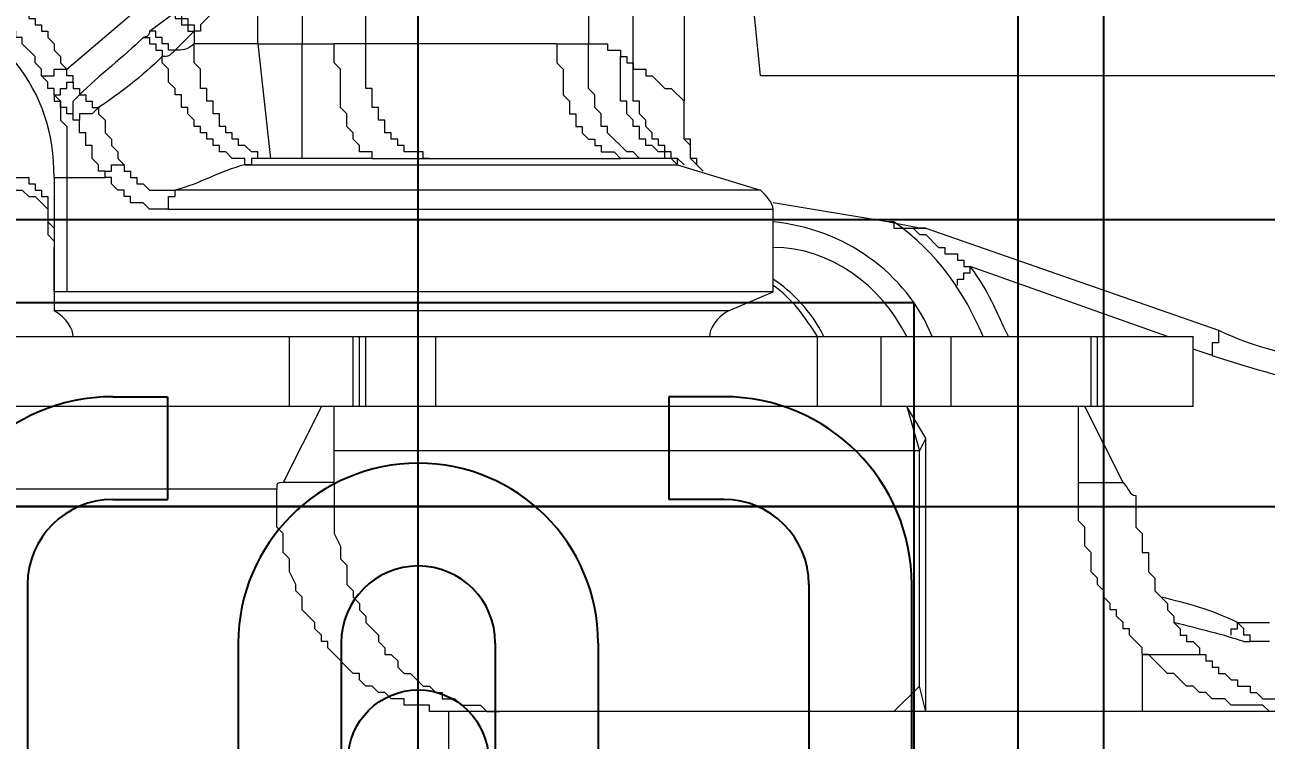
# Model space of a CAD drawing. Header units: millimetres. Extents: x 25083 to 52777, y 24772 to 45779.
# Drawn here: x 39135.7 to 39208.1, y 33398.2 to 33440 of the extents above; entities that cross this region are included whole.
import ezdxf

# ---------------------------------------------------------------- set-up
doc = ezdxf.new("R2010")
doc.units = ezdxf.units.MM
doc.styles.get("Standard").update_dxf_attribs({"font": ''})
doc.styles.get('Standard').set_extended_font_data('SimSun')
doc.dimstyles.new('ISO-25', dxfattribs={"dimtxt": 2.5, "dimasz": 2.5, "dimexe": 1.25, "dimexo": 0.625, "dimtad": 1, "dimtxsty": 'Standard', "dimcen": 2.5, "dimadec": 0, "dimazin": 0, "dimtfac": 1, "dimtmove": 0, "dimatfit": 3, "dimfxl": 1, "dimarcsym": 0})

# ---------------------------------------------------------------- blocks, each defined once
blk = doc.blocks.new('A$C6E4F4F8B')
for p, q in [((0, 70), (197.2, 70)), ((135.1, 63.918), (135.1, 6.083)), ((157.046, 63.805), (139.673, 63.805)), ((139.673, 57.805), (157.046, 57.805)), ((128.7, 52.832), (128.7, 49.634)), ((134.7, 52.832), (134.7, 49.634)), ((128.7, 49.634), (134.7, 49.634)), ((143.083, 45.5), (157.046, 45.5)), ((143.083, 39.5), (157.046, 39.5)), ((143.083, 30.5), (157.046, 30.5)), ((143.083, 24.5), (157.046, 24.5)), ((128.7, 17.168), (128.7, 20.366)), ((128.7, 20.366), (134.7, 20.366)), ((134.7, 17.168), (134.7, 20.366)), ((139.673, 12.195), (157.046, 12.195))]:
    blk.add_line(p, q)
at = {"color": 1}
for p in [(123.2, 63.918), (133.2, 63.918)]:
    blk.add_line(p, (173.2, 63.918), dxfattribs=at)
at = {"color": 6, "ltscale": 15}
blk.add_line((123.2, 6.083), (123.2, 63.918), dxfattribs=at)
blk.add_circle((149.918, 35), 4.1, dxfattribs=at)
blk.add_circle((149.918, 35), 4.1, dxfattribs=at)
for centre, radius, start, end in [((139.673, 52.832), 10.973, 90, 180), ((139.673, 52.832), 4.973, 90, 180), ((143.083, 35), 4.5, 90, 270), ((139.673, 17.168), 10.973, 180, 270), ((139.673, 17.168), 4.973, 180, 270)]:
    blk.add_arc(centre, radius, start, end)
at = {"ltscale": 15}
blk.add_arc((143.083, 35), 10.5, 90, 270, dxfattribs=at)
blk = doc.blocks.new('*D925')
at = {"color": 0, "lineweight": -2}
for p, q in [((29677.862, 34881.662), (29677.862, 32448.293)), ((40733.017, 34757.645), (40733.017, 32448.293)), ((29680.362, 32449.543), (40730.517, 32449.543))]:
    blk.add_line(p, q, dxfattribs=at)
at = {"color": 0}
for points in [[(29680.362, 32449.96), (29680.362, 32449.127), (29677.862, 32449.543)], [(40730.517, 32449.127), (40730.517, 32449.96), (40733.017, 32449.543)]]:
    blk.add_solid(points, dxfattribs=at)
at = {"layer": 'DEFPOINTS', "color": 0}
for p in [(29677.862, 34882.287), (40733.017, 34758.27), (40733.017, 32449.543)]:
    blk.add_point(p, dxfattribs=at)
at = {"color": 0, "insert": (35205.439, 32451.628), "char_height": 2.5, "attachment_point": 5}
blk.add_mtext('11055,15', dxfattribs=at)
blk = doc.blocks.new('zw$D2F4')
at = {"color": 7, "lineweight": 5}
for points in [[(238.412, 287.06), (238.412, 379.529)], [(242.497, 379.529), (242.497, 287.06)], [(233.585, 340.536), (233.585, 365.417)], [(257.723, 354.276), (258.095, 354.276), (258.466, 354.648), (258.837, 354.648), (259.58, 355.391), (259.951, 355.391), (259.951, 355.762), (260.323, 355.762), (260.323, 356.133), (260.694, 356.133), (260.694, 356.505), (261.065, 356.505), (261.065, 356.876), (261.437, 356.876), (261.808, 357.247), (261.808, 357.619), (262.179, 357.99), (262.179, 358.361), (262.551, 358.361), (262.551, 358.733), (262.922, 359.104), (262.922, 359.847), (263.294, 359.847), (263.294, 360.59)], [(263.665, 357.99), (263.294, 357.619), (263.294, 357.247), (262.922, 357.247), (262.922, 356.505), (262.551, 356.505), (262.551, 356.133), (261.437, 355.019), (261.065, 355.019), (261.065, 354.648), (260.694, 354.648), (260.694, 354.276), (260.323, 354.276), (260.323, 353.905), (259.951, 353.905), (259.58, 353.534), (259.209, 353.534), (258.837, 353.162), (258.466, 353.162), (258.095, 352.791)], [(251.781, 356.133), (251.781, 355.019), (251.41, 355.019), (251.41, 354.648), (251.039, 354.648), (251.039, 354.276), (250.667, 354.276), (250.667, 353.905), (249.182, 353.905), (248.811, 353.534), (247.696, 353.534)], [(251.039, 355.762), (251.039, 355.391), (250.667, 355.019), (250.667, 354.648), (249.925, 353.905), (248.439, 353.905), (248.068, 353.534), (247.696, 353.534)], [(256.609, 353.534), (256.98, 353.534), (256.98, 353.905), (257.352, 353.905), (257.723, 354.276)], [(257.723, 354.276), (257.723, 353.534), (258.095, 353.534), (258.095, 352.791)], [(251.781, 353.534), (243.983, 353.534)], [(243.983, 314.17), (243.983, 353.534)], [(245.097, 352.791), (245.097, 353.534), (244.726, 353.534)], [(247.696, 353.534), (245.097, 353.534)], [(245.097, 353.534), (247.696, 353.534)], [(251.781, 353.534), (251.781, 350.563)], [(256.609, 353.534), (256.238, 353.534), (256.238, 353.162), (255.124, 353.162), (254.752, 352.791), (251.781, 352.791)], [(255.495, 352.42), (255.495, 352.791), (255.866, 352.791), (255.866, 353.162), (256.238, 353.162), (256.609, 353.534)], [(256.609, 353.534), (256.609, 353.162), (256.98, 353.162), (256.98, 352.791), (257.352, 352.791), (257.352, 352.42)], [(251.781, 352.791), (245.097, 352.791)], [(245.097, 311.57), (245.097, 352.791)], [(255.124, 352.048), (255.124, 352.42), (255.495, 352.42)], [(255.495, 352.42), (256.238, 352.42), (256.609, 352.048)], [(257.352, 352.42), (256.98, 352.42), (256.98, 352.048), (256.609, 352.048)], [(257.352, 352.42), (257.723, 352.42), (257.723, 352.791), (258.095, 352.791)], [(258.095, 352.791), (262.551, 347.592)], [(251.781, 350.563), (252.153, 350.563), (252.153, 350.934), (252.524, 350.934), (252.895, 351.306), (253.638, 351.306), (253.638, 351.677), (254.381, 351.677), (254.381, 352.048), (255.124, 352.048)], [(255.866, 350.934), (255.495, 351.306), (255.495, 352.048), (255.124, 352.048)], [(256.609, 352.048), (256.609, 351.677), (256.238, 351.677), (256.238, 351.306), (255.866, 351.306), (255.866, 350.934)], [(255.866, 350.934), (255.495, 350.934), (255.124, 350.563), (254.381, 350.563), (254.01, 350.192), (253.638, 350.192), (253.267, 349.82), (252.895, 349.82), (252.524, 349.449)], [(249.925, 346.849), (249.925, 347.963), (250.296, 348.335), (250.296, 349.077), (250.667, 349.077), (250.667, 349.449), (251.039, 349.449), (251.039, 349.82), (251.41, 350.192), (251.781, 350.192), (251.781, 350.563)], [(251.781, 350.563), (252.153, 350.563), (252.153, 350.192), (252.524, 350.192), (252.524, 349.449)], [(252.524, 349.449), (252.153, 349.449), (252.153, 349.077), (251.781, 349.077), (251.781, 348.706), (251.41, 348.706), (251.41, 348.335), (251.039, 347.963), (251.039, 347.592), (251.039, 346.478)], [(259.951, 348.335), (259.951, 347.963), (259.58, 347.963), (259.58, 347.592), (259.209, 347.592), (259.209, 347.221), (258.837, 347.221)], [(259.209, 346.478), (259.209, 346.849), (259.58, 346.849), (259.58, 347.221), (259.951, 347.221), (259.951, 347.592), (260.323, 347.592), (260.323, 347.963)], [(260.323, 347.963), (261.437, 346.478)], [(252.524, 342.393), (252.895, 342.393), (252.895, 343.136), (253.267, 343.507), (253.267, 343.878), (253.638, 343.878), (253.638, 344.25), (254.01, 344.25), (254.01, 344.621), (254.381, 344.621), (254.381, 344.993), (254.752, 344.993), (254.752, 345.364), (255.124, 345.364), (255.495, 345.735), (255.866, 345.735), (255.866, 346.107), (256.609, 346.107), (256.609, 346.478), (256.98, 346.478), (257.352, 346.849), (258.095, 346.849), (258.466, 347.221), (258.837, 347.221)], [(249.925, 346.849), (249.925, 311.57)], [(249.925, 346.849), (250.667, 346.849), (250.667, 346.478), (251.039, 346.478)], [(251.039, 312.313), (251.039, 346.478)], [(260.323, 345.364), (259.209, 346.478)], [(261.437, 346.478), (261.437, 346.107), (261.065, 346.107), (261.065, 345.735), (260.694, 345.735), (260.694, 345.364), (260.323, 345.364)], [(261.437, 346.478), (261.065, 346.478), (261.065, 346.107), (260.694, 346.107), (260.694, 345.735), (260.323, 345.735), (260.323, 345.364)], [(252.895, 340.908), (252.895, 341.65), (253.267, 341.65), (253.267, 342.022), (253.638, 342.393), (253.638, 342.764), (254.01, 342.764), (254.01, 343.136), (254.381, 343.136), (254.381, 343.507), (254.752, 343.507), (254.752, 343.878), (255.495, 343.878), (255.495, 344.25), (256.238, 344.25), (256.238, 344.621), (256.98, 344.621), (256.98, 344.993), (258.095, 344.993), (258.466, 345.364), (259.58, 345.364)], [(260.323, 345.364), (259.58, 345.364)], [(259.58, 341.65), (259.58, 345.364)], [(266.636, 342.393), (265.15, 342.393), (265.15, 342.764), (264.036, 342.764), (263.665, 343.136), (262.922, 343.136), (262.922, 343.507), (262.551, 343.507), (262.179, 343.878), (261.808, 343.878), (261.808, 344.25), (261.437, 344.25), (260.694, 344.993), (260.323, 344.993), (260.323, 345.364)], [(252.524, 342.393), (252.524, 317.141)], [(252.895, 340.908), (252.895, 342.022), (252.524, 342.022), (252.524, 342.393)], [(259.58, 341.65), (252.895, 340.908)], [(259.58, 341.65), (270.349, 341.65)], [(259.58, 341.65), (259.58, 339.051)], [(220.587, 330.881), (220.587, 331.624), (220.959, 331.624), (220.959, 333.109), (221.33, 333.109), (221.33, 333.852), (221.701, 334.223), (221.701, 334.594), (222.073, 334.966), (222.073, 335.337), (222.444, 335.709), (222.815, 335.709), (222.815, 336.08), (224.301, 337.565), (224.672, 337.565), (224.672, 337.937), (225.044, 337.937), (225.415, 338.308), (225.786, 338.308), (226.529, 339.051), (227.272, 339.051), (227.643, 339.422), (228.014, 339.422), (228.757, 339.793), (229.5, 339.793), (229.871, 340.165), (230.985, 340.165), (231.357, 340.536), (233.585, 340.536)], [(252.895, 339.051), (252.895, 340.908)], [(238.412, 337.937), (233.956, 340.165)], [(233.956, 337.194), (233.956, 340.165)], [(238.412, 339.793), (242.497, 339.793)], [(252.895, 339.051), (259.58, 339.051)], [(270.349, 339.051), (259.58, 339.051)], [(259.58, 339.051), (259.58, 337.194)], [(235.813, 303.029), (235.813, 337.194)], [(252.895, 334.966), (253.267, 334.966), (253.267, 335.709), (253.638, 335.709), (254.01, 336.08), (254.381, 336.08), (254.752, 336.451), (255.124, 336.451), (255.495, 336.451), (255.866, 336.823), (258.095, 336.823), (258.466, 337.194), (259.58, 337.194)], [(259.58, 324.196), (259.58, 337.194)], [(238.412, 336.08), (242.497, 336.08)], [(238.412, 335.709), (242.497, 335.709)], [(238.412, 335.337), (242.497, 335.337)], [(252.895, 331.624), (252.895, 331.995), (253.267, 331.995), (253.267, 333.109), (253.638, 333.109), (253.638, 333.48), (254.01, 333.48), (254.01, 333.852), (254.381, 333.852), (254.381, 334.223), (254.752, 334.223), (255.124, 334.223), (255.124, 334.594), (255.866, 334.594), (255.866, 334.966), (256.98, 334.966), (256.98, 335.337), (259.58, 335.337)], [(252.895, 334.966), (252.895, 320.483)], [(259.58, 335.337), (269.607, 335.337)], [(238.412, 331.252), (242.497, 331.252)], [(220.587, 330.51), (154.857, 330.51)], [(220.587, 272.949), (220.587, 330.881)], [(259.58, 324.196), (258.466, 324.196), (258.095, 323.825), (256.609, 323.825), (256.238, 323.454), (255.495, 323.454), (255.495, 323.082), (254.752, 323.082), (254.752, 322.711), (254.381, 322.711), (254.01, 322.34), (254.01, 321.968), (253.638, 321.968), (253.638, 321.597), (253.267, 321.597), (253.267, 320.854), (252.895, 320.483)], [(259.58, 324.196), (259.58, 322.34)], [(252.895, 319.369), (253.267, 319.74), (253.267, 320.111), (254.381, 321.226), (254.752, 321.226), (254.752, 321.597), (255.124, 321.597), (255.495, 321.597), (255.866, 321.968), (256.609, 321.968), (256.98, 322.34), (259.58, 322.34)], [(259.58, 322.34), (259.58, 321.226), (259.209, 321.226), (259.209, 320.483), (258.837, 320.483)], [(263.665, 322.34), (259.58, 322.34)], [(252.524, 317.141), (252.895, 317.141), (252.895, 317.883), (253.267, 317.883), (253.267, 318.255), (253.638, 318.626), (253.638, 318.997), (254.01, 318.997), (254.01, 319.369), (254.752, 319.369), (254.752, 319.74), (255.124, 319.74), (255.495, 320.111), (255.866, 320.111), (256.238, 320.111), (256.238, 320.483), (258.837, 320.483)], [(252.895, 319.369), (252.895, 320.483)], [(258.837, 320.483), (258.837, 320.111), (258.466, 320.111), (258.466, 319.74)], [(252.524, 316.769), (252.895, 317.141), (252.895, 317.512), (253.267, 317.512), (253.267, 317.883), (253.638, 317.883), (253.638, 318.255), (254.01, 318.255), (254.01, 318.626), (254.381, 318.626), (254.752, 318.997), (255.124, 318.997), (255.495, 319.369), (255.866, 319.369), (256.238, 319.369), (256.238, 319.74), (258.466, 319.74)], [(258.466, 319.74), (258.095, 319.74), (258.095, 318.997), (257.723, 318.997), (257.723, 318.626), (256.98, 317.883), (256.98, 317.512), (256.238, 316.769)], [(258.466, 319.74), (263.665, 319.74)], [(252.524, 317.141), (252.895, 317.512), (252.895, 319.369)], [(252.524, 317.141), (251.039, 312.313)], [(252.153, 315.655), (252.895, 316.398), (253.638, 316.398), (254.01, 316.769), (256.238, 316.769)], [(252.153, 315.655), (252.524, 316.027), (252.895, 316.027), (252.895, 316.398), (254.01, 316.398), (254.01, 316.769), (255.866, 316.769), (256.238, 316.769)], [(265.15, 316.769), (256.238, 316.769)], [(265.15, 316.769), (256.238, 316.769)], [(243.983, 314.17), (245.097, 311.57)], [(257.723, 312.313), (261.437, 312.684)], [(257.723, 8.541), (257.723, 312.313)], [(245.097, 311.57), (249.925, 311.57)], [(249.182, 304.886), (250.296, 311.57)], [(238.412, 308.971), (242.497, 308.971)], [(238.412, 305.257), (242.497, 305.257)], [(220.587, 304.514), (222.073, 303.029)], [(248.811, 303.029), (249.182, 304.886)], [(249.182, 304.514), (248.811, 304.514), (248.811, 303.4)], [(238.412, 303.772), (235.813, 303.029)], [(236.556, 302.658), (238.412, 303.772)], [(220.587, 302.658), (222.073, 303.029)], [(222.073, 303.029), (235.813, 303.029)], [(236.556, 302.658), (235.813, 303.029)], [(248.811, 303.4), (248.439, 303.029), (248.439, 302.658), (247.696, 301.915), (247.696, 301.543), (247.325, 301.543), (247.325, 300.801), (246.954, 300.801), (246.954, 300.429), (246.582, 300.429), (246.582, 300.058)], [(248.811, 303.4), (248.811, 302.658)], [(220.587, 302.658), (236.556, 302.658)], [(248.811, 302.658), (242.869, 285.575)], [(238.412, 301.172), (242.497, 301.172)], [(245.468, 300.801), (245.84, 300.801), (245.84, 300.429), (246.211, 300.429), (246.211, 300.058), (246.582, 300.058)], [(242.497, 288.546), (246.582, 300.058)], [(233.956, 293.745), (233.956, 291.145)], [(233.956, 291.145), (238.412, 293.374)], [(238.412, 293.002), (242.497, 293.002)], [(238.412, 292.631), (242.497, 292.631)], [(233.213, 290.403), (231.357, 290.403), (230.985, 290.031), (229.871, 290.031), (229.871, 289.66), (228.757, 289.66), (228.386, 289.289), (227.643, 289.289), (226.9, 288.546), (226.529, 288.546), (226.158, 288.175), (225.786, 288.175), (225.415, 287.803), (225.044, 287.803), (225.044, 287.432), (224.672, 287.432), (224.672, 287.06), (224.301, 286.689), (223.929, 286.689)], [(223.929, 290.031), (223.929, 286.689)], [(238.412, 287.06), (242.497, 287.06)], [(241.383, 285.946), (241.755, 287.06)], [(223.929, 286.689), (223.929, 286.318), (223.558, 286.318), (223.558, 285.946), (223.187, 285.946), (223.187, 285.575), (222.815, 285.575), (222.815, 285.204), (222.444, 284.832), (222.444, 284.461), (222.073, 284.461), (222.073, 283.718), (221.701, 283.718), (221.701, 283.347), (221.33, 282.976), (221.33, 282.604), (221.33, 282.233), (221.33, 281.861), (220.959, 281.861)], [(242.869, 285.575), (242.126, 285.575), (242.126, 285.946), (241.383, 285.946)], [(225.044, 284.832), (225.415, 284.832), (225.415, 284.461), (225.786, 284.461)], [(224.672, 283.718), (225.044, 283.718), (225.044, 284.09), (225.415, 284.09), (225.786, 284.461)], [(225.786, 284.461), (225.786, 282.604)], [(224.672, 282.604), (224.672, 283.718)]]:
    blk.add_lwpolyline(points, dxfattribs=at)
at = {"color": 7, "lineweight": 0}
for points in [[(233.956, 337.194), (230.985, 337.194), (230.243, 336.823), (229.5, 336.823), (229.129, 336.451), (228.014, 336.451), (227.643, 336.08), (227.272, 336.08), (226.9, 335.709), (226.529, 335.709), (226.158, 335.337), (225.786, 335.337), (225.044, 334.594), (224.672, 334.594), (224.301, 334.223), (223.929, 334.223), (223.929, 333.852), (223.558, 333.48), (223.187, 333.48), (222.815, 333.109), (222.815, 332.738), (222.073, 331.995), (222.073, 331.624), (221.701, 331.252), (221.701, 330.881), (221.33, 330.881), (221.33, 330.138), (220.959, 329.767), (220.959, 328.653), (220.587, 328.281), (220.587, 327.539)], [(233.956, 337.194), (238.412, 337.194)], [(223.929, 290.031), (224.301, 290.031), (225.044, 290.774), (225.415, 290.774), (225.415, 291.145), (225.786, 291.145), (226.158, 291.517), (226.529, 291.517), (226.529, 291.888), (226.9, 291.888), (227.272, 292.26), (227.643, 292.26), (228.014, 292.631), (228.386, 292.631), (228.757, 293.002), (229.871, 293.002), (230.243, 293.374), (231.357, 293.374), (231.728, 293.745), (233.956, 293.745)], [(233.956, 293.745), (238.412, 293.745)], [(223.929, 290.031), (220.587, 290.031)], [(220.587, 281.861), (220.587, 282.604), (220.959, 282.976), (220.959, 284.832), (221.33, 285.204), (221.33, 285.946), (221.701, 286.318), (221.701, 286.689), (222.073, 287.06), (222.073, 287.432), (222.815, 288.175), (222.815, 288.546), (223.929, 289.66), (223.929, 290.031)]]:
    blk.add_lwpolyline(points, dxfattribs=at)
at = {"color": 7, "lineweight": 5}
for points in [[(251.781, 353.534), (254.381, 353.534), (256.609, 354.276), (258.466, 355.762)], [(242.497, 352.42), (242.869, 352.42), (243.612, 352.791), (243.983, 353.534)], [(255.495, 352.42), (255.495, 352.42), (255.495, 352.42), (255.495, 352.42)], [(259.951, 348.335), (258.837, 349.449), (257.723, 350.934), (256.609, 352.048)], [(258.837, 347.221), (257.723, 348.335), (256.609, 349.82), (255.866, 350.934)], [(260.323, 347.963), (260.323, 347.963), (259.951, 347.963), (259.951, 348.335)], [(259.209, 346.478), (258.837, 346.849), (258.837, 346.849), (258.837, 347.221)], [(252.524, 342.393), (252.153, 343.878), (251.41, 344.993), (251.039, 346.478)], [(259.58, 345.364), (259.209, 345.735), (259.209, 346.107), (259.209, 346.478)], [(260.323, 345.364), (260.323, 345.364), (260.323, 345.364), (260.323, 345.364)], [(233.956, 340.165), (233.956, 340.536), (233.956, 340.536), (233.585, 340.536)], [(252.895, 337.194), (252.895, 337.937), (252.895, 338.308), (252.895, 339.051)], [(252.895, 334.966), (252.895, 335.709), (252.895, 336.451), (252.895, 337.194)], [(243.983, 314.17), (243.612, 314.912), (242.869, 315.284), (242.497, 315.284)], [(249.925, 311.57), (250.296, 311.57), (250.667, 311.942), (251.039, 312.313)], [(242.497, 302.286), (246.211, 303.772), (248.811, 307.485), (249.182, 311.57)], [(242.497, 303.772), (245.468, 305.257), (247.696, 308.228), (247.696, 311.57)], [(242.497, 308.599), (243.983, 309.342), (245.097, 310.456), (245.84, 311.57)], [(242.497, 308.971), (243.612, 309.713), (244.726, 310.456), (245.468, 311.57)], [(242.497, 299.315), (245.097, 300.429), (247.325, 301.915), (249.182, 304.514)], [(249.182, 304.514), (249.182, 304.514), (249.182, 304.886), (249.182, 304.886)], [(248.811, 302.658), (248.811, 303.029), (248.811, 303.029), (248.811, 303.029)], [(242.497, 297.83), (243.983, 298.573), (245.097, 298.944), (246.582, 300.058)], [(233.956, 291.145), (233.585, 290.774), (233.213, 290.774), (233.213, 290.403)], [(225.786, 284.461), (226.529, 285.946), (226.9, 287.432), (227.272, 288.917)], [(224.672, 284.09), (225.044, 285.204), (225.415, 286.689), (225.786, 288.175)], [(241.383, 285.946), (240.641, 283.718), (239.898, 281.119), (239.527, 278.891)], [(242.869, 285.575), (241.755, 283.347), (241.383, 281.119), (241.012, 278.891)], [(224.672, 284.09), (224.672, 283.718), (224.672, 283.718), (224.672, 283.718)]]:
    blk.add_open_spline(points, degree=3, dxfattribs=at)
blk = doc.blocks.new('zw$50CE')
blk.add_blockref('zw$D2F4', (22.01, 103.569))

msp = doc.modelspace()

# ---------------------------------------------------------------- linework, layer by layer
for p, q in [((39158.63, 33290.649), (39158.63, 34123.983)), ((39158.63, 33298.504), (39158.63, 33742.462))]:
    msp.add_line(p, q)
at = {"color": 1, "ltscale": 15}
msp.add_line((29782.964, 33428.649), (40674.281, 33428.649), dxfattribs=at)
at = {"ltscale": 15}
msp.add_line((29782.964, 33411.899), (40674.281, 33411.899), dxfattribs=at)
msp.add_lwpolyline([(39118.63, 33273.983), (39118.63, 34140.649), (39198.63, 34140.649), (39198.63, 33273.983)], close=True, dxfattribs=at)

# ---------------------------------------------------------------- block references
for name, p, rotation in [('zw$50CE', (39594.481, 33157.316), 90), ('A$C6E4F4F8B', (39123.63, 33546.999), 270)]:
    msp.add_blockref(name, p, dxfattribs=dict(rotation=rotation))

# ---------------------------------------------------------------- dimensions: what is measured, and where the dimension line sits
dim = msp.add_linear_dim(base=(40733.0166, 32449.5434), p1=(29677.8617, 34882.2868), p2=(40733.0166, 34758.2702), dimstyle='ISO-25')
dim.commit()
dim.dimension.update_dxf_attribs({"geometry": '*D925', "text_midpoint": (35205.4391, 32449.5434), "dimtype": 160})

doc.saveas('drawing.dxf')
